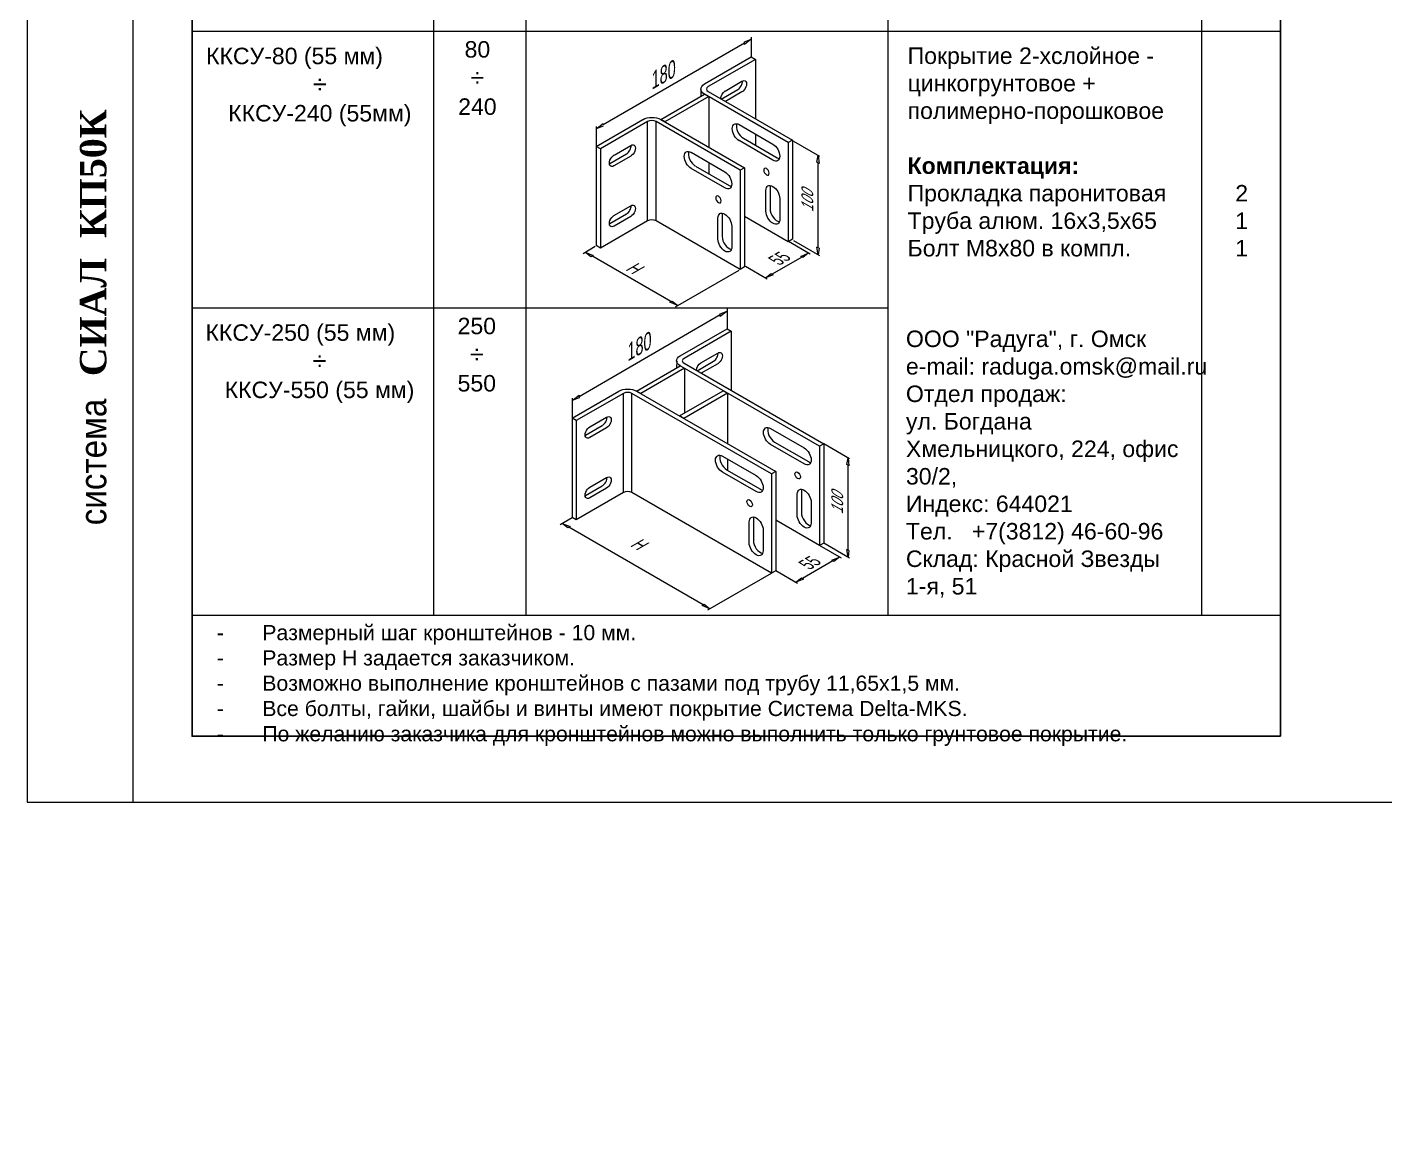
# Model space of a CAD drawing. Extents: x -37 to 4620, y -49 to 348.
# Drawn here: x 2730 to 2935.8, y -49.4 to 117.5 of the extents above; entities that cross this region are included whole.
import ezdxf
from ezdxf.enums import TextEntityAlignment as Align

# ---------------------------------------------------------------- set-up
doc = ezdxf.new("R2010")
doc.units = 0
doc.header["$LTSCALE"] = 5
for name, color, linetype, lineweight in [('4', 160, 'CONTINUOUS', 18), ('Dimentions', 5, 'CONTINUOUS', 15), ('PV-5DF28', 7, 'CONTINUOUS', 15), ('Рамки', 1, 'CONTINUOUS', 15), ('Текстовый', 7, 'CONTINUOUS', 9)]:
    doc.layers.add(name, color=color, linetype=linetype, lineweight=lineweight)
doc.layers.add('Скрытые', color=14, linetype='CONTINUOUS', plot=False)
doc.styles.add('14', font='RUSS.SHX', dxfattribs={"width": 0.7, "height": 14})
doc.styles.add('15', font='russ.shx', dxfattribs={"width": 0.7, "height": 15})
doc.styles.add('22', font='RUSS.SHX', dxfattribs={"width": 0.7, "height": 2.2})
doc.styles.add('24', font='RUSS.SHX', dxfattribs={"width": 0.7, "height": 2.4})
doc.styles.add('Каталожный', font='arial.ttf', dxfattribs={"height": 2.5})
doc.styles.add('Фирм', font='arial.ttf', dxfattribs={"height": 3.5})
doc.styles.add('Фирм5', font='timesbd.ttf', dxfattribs={"height": 4})

# ---------------------------------------------------------------- blocks, each defined once
blk = doc.blocks.new('*U55')
at = {"layer": 'PV-5DF28'}
for p, q in [((1814.2, 2411.6, 597.4), (1704, 2356.5, 652.5)), ((1705.3, 2359.6, 654.3), (1815.9, 2414.9, 599)), ((1815.9, 2414.9, 599), (1814.2, 2411.6, 597.4)), ((1814.2, 2411.6, 597.4), (1848.2, 2377.6, 529.4)), ((1815.9, 2414.9, 599), (1849.9, 2380.9, 531)), ((1700.5, 2359.9, 659.5), (1719, 2397, 678)), ((1722.3, 2398.7, 676.3), (1703.6, 2361.3, 657.6)), ((1719, 2397, 678), (1722.3, 2398.7, 676.3)), ((1722.3, 2398.7, 676.3), (1742.7, 2378.3, 635.6)), ((1779, 2388.6, 609.6), (1805.6, 2401.9, 596.3)), ((1811.1, 2396.4, 585.3), (1784.5, 2383.1, 598.6)), ((1786.1, 2386.4, 600.3), (1812.8, 2399.7, 586.9)), ((1715.2, 2369.8, 654.7), (1721.8, 2383.1, 661.3)), ((1819, 2385.2, 566.2), (1826.2, 2378.1, 551.9)), ((1828.4, 2387.4, 559), (1835.5, 2380.3, 544.7)), ((1795.2, 2373.6, 578.4), (1684.7, 2318.3, 633.7)), ((1686.7, 2321.8, 635.2), (1796.9, 2376.9, 580)), ((1715.6, 2364.8, 649.2), (1722.1, 2377.8, 655.7)), ((1725.5, 2379.5, 654), (1719, 2366.4, 647.5)), ((1720.7, 2338.8, 618.2), (1738, 2373.5, 635.5)), ((1741.3, 2375.2, 633.8), (1724, 2340.5, 616.5)), ((1738, 2373.5, 635.5), (1741.3, 2375.2, 633.8)), ((1741.3, 2375.2, 633.8), (1758.7, 2357.8, 599.2)), ((1796.9, 2376.9, 580), (1795.2, 2373.6, 578.4)), ((1795.2, 2373.6, 578.4), (1829.2, 2339.6, 510.4)), ((1796.9, 2376.9, 580), (1830.9, 2342.9, 512)), ((1848.2, 2377.6, 529.4), (1813.6, 2360.3, 546.7)), ((1824.5, 2374.8, 550.2), (1817.4, 2381.9, 564.5)), ((1849.9, 2380.9, 531), (1848.2, 2377.6, 529.4)), ((1760, 2350.6, 590.6), (1786.6, 2363.9, 577.3)), ((1767.1, 2348.4, 581.3), (1793.8, 2361.8, 568)), ((1686.7, 2321.8, 635.2), (1704, 2356.5, 652.5)), ((1707.3, 2358.2, 650.8), (1690, 2323.5, 633.5)), ((1700.1, 2356.1, 656), (1702.5, 2353.6, 651)), ((1704, 2356.5, 652.5), (1707.3, 2358.2, 650.8)), ((1707.3, 2358.2, 650.8), (1722.7, 2342.8, 620.2)), ((1763.9, 2352.6, 588.6), (1767.8, 2348.7, 581)), ((1792.1, 2358.4, 566.3), (1765.5, 2345.1, 579.6)), ((1809.4, 2349.4, 540), (1816.5, 2342.3, 525.7)), ((1829.2, 2339.6, 510.4), (1718.7, 2284.3, 565.7)), ((1724, 2340.5, 616.5), (1720.7, 2338.8, 618.2)), ((1805.5, 2336.8, 531.2), (1798.4, 2343.9, 545.5)), ((1800, 2347.3, 547.2), (1807.2, 2340.1, 532.9)), ((1830.9, 2342.9, 512), (1829.2, 2339.6, 510.4)), ((1690, 2323.5, 633.5), (1686.7, 2321.8, 635.2)), ((1657.7, 2274.3, 616.7), (1676.2, 2311.3, 635.2)), ((1679.7, 2313.3, 633.7), (1661, 2276, 615)), ((1671.2, 2281.8, 610.7), (1677.8, 2295.1, 617.3)), ((1681.5, 2291.5, 610), (1674.8, 2278.2, 603.4)), ((1671.5, 2276.5, 605), (1678.1, 2289.8, 611.7)), ((1661, 2276, 615), (1657.7, 2274.3, 616.7)), ((1657.7, 2274.3, 616.7), (1691.7, 2240.3, 548.7)), ((1661, 2276, 615), (1695, 2242, 547)), ((1691.9, 2261.2, 569.3), (1698.5, 2274.5, 576)), ((1692.2, 2255.9, 563.7), (1698.8, 2269.1, 570.3)), ((1713.7, 2279.3, 565.7), (1695, 2242, 547)), ((1702.1, 2270.8, 568.7), (1695.5, 2257.5, 562)), ((1695, 2242, 547), (1691.7, 2240.3, 548.7))]:
    blk.add_line(p, q, dxfattribs=at)
at = {"layer": 'PV-5DF28', "extrusion": (-0.57735, 0.57735, -0.57735)}
for centre, major_axis, start_param, end_param in [((1808.4, 2399.2, 590.8), (5.83, 0, -5.83), -2.356194, 0.785398), ((1723.7, 2381.3, 657.7), (0, 3.87, 3.87), -0.79185, 2.362646), ((1781.7, 2385.8, 604.1), (-5.83, 0, 5.83), -2.356194, 0.785398), ((1811.2, 2388.6, 577.4), (-2.3, 0, 2.3), -5.497787, 0.785398), ((1822.9, 2384.7, 561.8), (-5.83, 0, 5.83), -0.785398, 2.356194), ((1830, 2377.5, 547.5), (5.83, 0, -5.83), -0.785398, 2.356194), ((1707.5, 2363.5, 656), (-7.44, -7.44), -0.784116, 0.777382), ((1717, 2368, 651), (0, 3.87, 3.87), -2.285625, -0.778947), ((1789.4, 2361.2, 571.8), (5.83, 0, -5.83), -2.356194, 0.785398), ((1762.7, 2347.8, 585.1), (-5.83, 0, 5.83), -2.356194, 0.785398), ((1792.2, 2350.6, 558.4), (-2.3, 0, 2.3), -5.497787, 0.785398), ((1803.9, 2346.7, 542.8), (-5.83, 0, 5.83), -0.785398, 2.356194), ((1811, 2339.5, 528.5), (5.83, 0, -5.83), -0.785398, 2.356194), ((1683.2, 2314.8, 631.6), (7.54, 7.54), -2.342515, -0.799078), ((1679.7, 2293.3, 613.7), (0, 3.87, 3.87), -0.79185, 2.362646), ((1673, 2280, 607), (0, -3.87, -3.87), -0.79185, 2.362646), ((1700.3, 2272.7, 572.3), (0, 3.87, 3.87), -0.79185, 2.362646), ((1693.7, 2259.3, 565.7), (0, -3.87, -3.87), -0.79185, 2.362646)]:
    blk.add_ellipse(centre, major_axis=major_axis, ratio=0.57735, start_param=start_param, end_param=end_param, dxfattribs=at)
at = {"layer": 'PV-5DF28', "extrusion": (0.57735, -0.57735, 0.57735)}
for centre, major_axis, start_param, end_param in [((1810, 2402.5, 592.4), (5.83, 0, -5.83), -0.785398, -0.437039), ((1720.3, 2379.7, 659.3), (0, 3.87, 3.87), -2.362646, -0.704677), ((1783.4, 2389.1, 605.8), (5.83, 0, -5.83), -2.704553, -0.785398), ((1824.5, 2388, 563.4), (5.83, 0, -5.83), -2.704553, -2.356194), ((1831.7, 2380.8, 549.1), (5.83, 0, -5.83), -2.356194, -0.437039), ((1707, 2362.9, 656), (-3.54, -3.54), -0.785398, 0.785398), ((1791, 2364.5, 573.5), (5.83, 0, -5.83), -0.785398, -0.443724), ((1764.4, 2351.2, 586.8), (5.83, 0, -5.83), -2.697869, -0.785398), ((1805.5, 2350, 544.5), (5.83, 0, -5.83), -2.697869, -2.356194), ((1812.7, 2342.8, 530.1), (5.83, 0, -5.83), -2.356194, -0.443724), ((1683, 2315, 632), (-3.54, -3.54), -2.356194, -0.785398), ((1676.3, 2291.7, 615.3), (0, 3.87, 3.87), -2.362646, -0.704677), ((1717, 2281, 564), (-3.54, -3.54), -2.356194, -0.785398), ((1669.7, 2278.3, 608.7), (0, 3.87, 3.87), -2.436916, -2.349743), ((1697, 2271, 574), (0, 3.87, 3.87), -2.362646, -0.704677), ((1690.3, 2257.7, 567.3), (0, 3.87, 3.87), -2.436916, -2.349743)]:
    blk.add_ellipse(centre, major_axis=major_axis, ratio=0.57735, start_param=start_param, end_param=end_param, dxfattribs=at)
blk = doc.blocks.new('*U56')
at = {"layer": 'PV-5DF28'}
for p, q in [((2275.1, 2460.3, 185.1), (2293.7, 2497.3, 203.7)), ((2297, 2499, 202), (2278.3, 2461.6, 183.3)), ((2293.7, 2497.3, 203.7), (2297, 2499, 202)), ((2297, 2499, 202), (2317.4, 2478.6, 161.3)), ((2345, 2490, 145), (2278.7, 2456.8, 178.2)), ((2280, 2459.9, 180), (2346.6, 2493.3, 146.6)), ((2346.6, 2493.3, 146.6), (2345, 2490, 145)), ((2345, 2490, 145), (2379, 2456, 77)), ((2346.6, 2493.3, 146.6), (2380.6, 2459.3, 78.6)), ((2289.9, 2470.2, 180.3), (2296.5, 2483.5, 187)), ((2290.3, 2465.1, 174.8), (2296.8, 2478.1, 181.3)), ((2300.1, 2479.8, 179.7), (2293.6, 2466.8, 173.2)), ((2309.7, 2467, 157.3), (2336.4, 2480.3, 143.9)), ((2341.9, 2474.8, 132.9), (2315.2, 2461.5, 146.3)), ((2316.9, 2464.8, 147.9), (2343.5, 2478.1, 134.6)), ((2322.6, 2473.4, 150.8), (2326.4, 2469.6, 143.1)), ((2349.8, 2463.6, 113.8), (2356.9, 2456.4, 99.5)), ((2359.1, 2465.8, 106.7), (2366.3, 2458.6, 92.3)), ((2326, 2452, 126), (2259.3, 2418.7, 159.3)), ((2261.3, 2422.2, 160.8), (2278.7, 2456.8, 178.2)), ((2261.3, 2422.2, 160.8), (2327.7, 2455.3, 127.7)), ((2282, 2458.5, 176.5), (2264.7, 2423.8, 159.2)), ((2274.7, 2456.4, 181.7), (2277.2, 2453.9, 176.7)), ((2278.7, 2456.8, 178.2), (2282, 2458.5, 176.5)), ((2282, 2458.5, 176.5), (2299.3, 2441.2, 141.8)), ((2327.7, 2455.3, 127.7), (2326, 2452, 126)), ((2326, 2452, 126), (2360, 2418, 58)), ((2327.7, 2455.3, 127.7), (2361.7, 2421.3, 59.7)), ((2379, 2456, 77), (2344.3, 2438.7, 94.3)), ((2355.3, 2453.1, 97.8), (2348.1, 2460.3, 112.2)), ((2380.6, 2459.3, 78.6), (2379, 2456, 77)), ((2290.7, 2429, 138.3), (2317.4, 2442.3, 124.9)), ((2297.9, 2426.8, 128.9), (2324.5, 2440.1, 115.6)), ((2322.9, 2436.8, 113.9), (2296.2, 2423.5, 127.3)), ((2304.6, 2435.9, 131.3), (2308.4, 2432.1, 123.7)), ((2340.1, 2427.8, 87.7), (2347.3, 2420.6, 73.3)), ((2264.7, 2423.8, 159.2), (2261.3, 2422.2, 160.8)), ((2360, 2418, 58), (2293.3, 2384.7, 91.3)), ((2336.3, 2415.1, 78.8), (2329.1, 2422.3, 93.2)), ((2330.8, 2425.6, 94.8), (2338, 2418.5, 80.5)), ((2361.7, 2421.3, 59.7), (2360, 2418, 58)), ((2232.3, 2374.7, 142.3), (2250.8, 2411.6, 160.8)), ((2254.3, 2413.7, 159.3), (2235.7, 2376.3, 140.7)), ((2245.9, 2382.2, 136.3), (2252.5, 2395.5, 143)), ((2246.2, 2376.9, 130.7), (2252.8, 2390.1, 137.3)), ((2256.1, 2391.8, 135.7), (2249.5, 2378.5, 129)), ((2235.7, 2376.3, 140.7), (2232.3, 2374.7, 142.3)), ((2232.3, 2374.7, 142.3), (2266.3, 2340.7, 74.3)), ((2235.7, 2376.3, 140.7), (2269.7, 2342.3, 72.7)), ((2266.5, 2361.5, 95), (2273.2, 2374.8, 101.6)), ((2288.3, 2379.7, 91.3), (2269.7, 2342.3, 72.7)), ((2276.8, 2371.1, 94.3), (2270.2, 2357.9, 87.7)), ((2266.8, 2356.2, 89.4), (2273.5, 2369.5, 96)), ((2269.7, 2342.3, 72.7), (2266.3, 2340.7, 74.3))]:
    blk.add_line(p, q, dxfattribs=at)
at = {"layer": 'PV-5DF28', "extrusion": (-0.57735, 0.57735, -0.57735)}
for centre, major_axis, start_param, end_param in [((2298.3, 2481.7, 183.3), (0, 3.87, 3.87), -0.79185, 2.362646), ((2339.1, 2477.5, 138.4), (5.83, 0, -5.83), -2.356194, 0.785398), ((2291.7, 2468.3, 176.7), (0, 3.87, 3.87), -2.285625, -0.778947), ((2312.5, 2464.2, 151.8), (-5.83, 0, 5.83), -2.356194, 0.785398), ((2342, 2467, 125), (-2.3, 0, 2.3), -5.497787, 0.785398), ((2353.6, 2463, 109.4), (-5.83, 0, 5.83), -0.785398, 2.356194), ((2282.2, 2463.8, 181.7), (-7.44, -7.44), -0.784116, 0.777382), ((2360.8, 2455.9, 95.1), (5.83, 0, -5.83), -0.785398, 2.356194), ((2320.1, 2439.5, 119.4), (5.83, 0, -5.83), -2.356194, 0.785398), ((2293.5, 2426.2, 132.8), (-5.83, 0, 5.83), -2.356194, 0.785398), ((2323, 2429, 106), (-2.3, 0, 2.3), -5.497787, 0.785398), ((2334.6, 2425, 90.4), (-5.83, 0, 5.83), -0.785398, 2.356194), ((2257.9, 2415.1, 157.2), (7.54, 7.54), -2.342515, -0.799078), ((2341.8, 2417.9, 76.1), (5.83, 0, -5.83), -0.785398, 2.356194), ((2254.3, 2393.7, 139.3), (0, 3.87, 3.87), -0.79185, 2.362646), ((2247.7, 2380.3, 132.7), (0, -3.87, -3.87), -0.79185, 2.362646), ((2275, 2373, 98), (0, 3.87, 3.87), -0.79185, 2.362646), ((2268.3, 2359.7, 91.3), (0, -3.87, -3.87), -0.79185, 2.362646)]:
    blk.add_ellipse(centre, major_axis=major_axis, ratio=0.57735, start_param=start_param, end_param=end_param, dxfattribs=at)
at = {"layer": 'PV-5DF28', "extrusion": (0.57735, -0.57735, 0.57735)}
for centre, major_axis, start_param, end_param in [((2295, 2480, 185), (0, 3.87, 3.87), -2.362646, -0.704677), ((2340.8, 2480.8, 140.1), (5.83, 0, -5.83), -0.785398, -0.437039), ((2314.1, 2467.5, 153.4), (5.83, 0, -5.83), -2.704553, -0.785398), ((2355.3, 2466.3, 111.1), (5.83, 0, -5.83), -2.704553, -2.356194), ((2281.6, 2463.3, 181.6), (-3.54, -3.54), -0.785398, 0.785398), ((2362.4, 2459.2, 96.7), (5.83, 0, -5.83), -2.356194, -0.437039), ((2321.8, 2442.9, 121.1), (5.83, 0, -5.83), -0.785398, -0.443724), ((2295.1, 2429.5, 134.4), (5.83, 0, -5.83), -2.697869, -0.785398), ((2257.7, 2415.3, 157.7), (-3.54, -3.54), -2.356194, -0.785398), ((2336.3, 2428.4, 92.1), (5.83, 0, -5.83), -2.697869, -2.356194), ((2343.5, 2421.2, 77.8), (5.83, 0, -5.83), -2.356194, -0.443724), ((2251, 2392, 141), (0, 3.87, 3.87), -2.362646, -0.704677), ((2291.7, 2381.3, 89.7), (-3.54, -3.54), -2.356194, -0.785398), ((2244.3, 2378.7, 134.3), (0, 3.87, 3.87), -2.436916, -2.349743), ((2271.7, 2371.3, 99.7), (0, 3.87, 3.87), -2.362646, -0.704677), ((2265, 2358, 93), (0, 3.87, 3.87), -2.436916, -2.349743)]:
    blk.add_ellipse(centre, major_axis=major_axis, ratio=0.57735, start_param=start_param, end_param=end_param, dxfattribs=at)

msp = doc.modelspace()

# ---------------------------------------------------------------- linework, layer by layer
at = {"layer": '4', "linetype": 'Continuous'}
msp.add_line((2746, 297), (2746, 0), dxfattribs=at)
at = {"layer": 'Dimentions', "ltscale": 50}
for p, q in [((2839.758, 115.653), (2838.733, 114.851)), ((2838.733, 115.252), (2839.758, 115.653)), ((2838.733, 114.851), (2838.733, 115.252)), ((2839.758, 115.965), (2839.758, 112.979)), ((2838.733, 115.07), (2817.335, 102.669)), ((2816.265, 102.089), (2817.335, 102.892)), ((2817.335, 102.491), (2816.265, 102.089)), ((2816.265, 102.446), (2816.265, 99.416)), ((2850.137, 97.887), (2846.218, 100.146)), ((2849.722, 97.011), (2849.906, 98.025)), ((2850.044, 96.827), (2849.722, 97.011)), ((2849.906, 98.025), (2850.044, 96.827)), ((2849.906, 84.057), (2849.906, 96.919)), ((2848.693, 83.061), (2845.394, 84.978)), ((2850.137, 82.812), (2846.218, 85.117)), ((2814.276, 83.201), (2816.091, 84.282)), ((2815.443, 82.683), (2814.579, 83.374)), ((2814.579, 83.374), (2815.789, 82.899)), ((2815.789, 82.899), (2815.443, 82.683)), ((2827.577, 75.881), (2815.616, 82.812)), ((2847.408, 82.643), (2842.939, 80.06)), ((2847.252, 82.732), (2848.411, 83.222)), ((2847.564, 82.554), (2847.252, 82.732)), ((2848.411, 83.222), (2847.564, 82.554)), ((2849.906, 82.996), (2849.722, 84.149)), ((2850.044, 83.964), (2849.722, 84.149)), ((2850.044, 83.964), (2849.906, 82.996)), ((2828.279, 75.087), (2837.915, 80.658)), ((2842.181, 79.302), (2838.882, 81.219)), ((2841.913, 79.48), (2842.76, 80.149)), ((2843.072, 79.97), (2841.913, 79.48)), ((2842.76, 80.149), (2843.072, 79.97)), ((2827.404, 75.794), (2827.75, 75.967)), ((2828.614, 75.276), (2827.404, 75.794)), ((2827.75, 75.967), (2828.614, 75.276)), ((2836.09, 74.455), (2835.065, 73.653)), ((2835.065, 74.054), (2836.09, 74.455)), ((2836.09, 74.767), (2836.09, 71.781)), ((2835.065, 73.872), (2813.667, 61.471)), ((2835.065, 73.653), (2835.065, 74.054)), ((2812.597, 60.892), (2813.667, 61.694)), ((2813.667, 61.293), (2812.597, 60.892)), ((2812.597, 61.248), (2812.597, 58.218)), ((2813.667, 61.694), (2813.667, 61.293)), ((2854.667, 52.056), (2850.749, 54.315)), ((2854.252, 51.18), (2854.437, 52.194)), ((2854.437, 52.194), (2854.575, 50.996)), ((2854.575, 50.996), (2854.252, 51.18)), ((2854.437, 38.226), (2854.437, 51.088)), ((2810.782, 42.1), (2812.597, 43.18)), ((2811.949, 41.581), (2811.085, 42.272)), ((2811.085, 42.272), (2812.295, 41.797)), ((2812.295, 41.797), (2811.949, 41.581)), ((2832.469, 29.919), (2812.122, 41.711)), ((2854.667, 36.981), (2850.749, 39.286)), ((2853.417, 36.996), (2850.118, 38.913)), ((2851.976, 36.667), (2853.135, 37.157)), ((2853.135, 37.157), (2852.288, 36.489)), ((2854.437, 37.165), (2854.252, 38.318)), ((2854.575, 38.134), (2854.252, 38.318)), ((2854.575, 38.134), (2854.437, 37.165)), ((2846.777, 33.163), (2843.479, 35.08)), ((2852.132, 36.578), (2847.535, 33.921)), ((2852.288, 36.489), (2851.976, 36.667)), ((2833.2, 29.137), (2842.836, 34.709)), ((2846.51, 33.341), (2847.357, 34.01)), ((2847.669, 33.832), (2846.51, 33.341)), ((2847.357, 34.01), (2847.669, 33.832)), ((2832.296, 29.833), (2832.642, 30.006)), ((2833.506, 29.315), (2832.296, 29.833)), ((2832.642, 30.006), (2833.506, 29.315))]:
    msp.add_line(p, q, dxfattribs=at)
at = {"layer": 'Dimentions', "color": 7, "lineweight": 20}
for p, q in [((2824.053, 88.135), (2824.053, 103.173)), ((2825.329, 88.135), (2825.329, 103.173)), ((2820.385, 46.938), (2820.385, 61.975)), ((2821.662, 46.938), (2821.662, 61.975))]:
    msp.add_line(p, q, dxfattribs=at)
at = {"layer": 'Рамки', "linetype": 'Continuous'}
for p, q in [((2755, 280.851, 0), (2755, 28.359)), ((2791.605, 280.851, 0), (2791.605, 28.359)), ((2805.582, 280.851, 0), (2805.582, 28.359)), ((2860.472, 280.851, 0), (2860.472, 28.359)), ((2908, 280.857, 0), (2908, 28.359)), ((2920, 280.857, 0), (2920, 28.359)), ((2755.178, 116.879), (2920, 116.88)), ((2755.089, 74.942), (2860.472, 74.943)), ((2755, 28.359), (2920, 28.359))]:
    msp.add_line(p, q, dxfattribs=at)
msp.add_lwpolyline([(2940, 297), (2730, 297), (2730, 0), (2940, 0)], close=True, dxfattribs=at)
at = {"layer": 'Скрытые', "linetype": 'Continuous'}
msp.add_lwpolyline([(2920, 10), (2920, 287), (2755, 287), (2755, 10)], close=True, dxfattribs=at)

# ---------------------------------------------------------------- block references
at = {"layer": 'PV-5DF28', "extrusion": (0, 0.816497, 0.57735)}
for name, p, xscale, yscale, zscale, rotation in [('*U56', (-2228.055, -39.225, 55.472), 0.1805638793939853, 0.1805638793939853, 0.1805638793939853, 134.9999999999999), ('*U55', (-2310.57, 45.123, -63.813), 0.1805638793939792, 0.1805638793939792, 0.1805638793939792, 135)]:
    msp.add_blockref(name, p, dxfattribs=dict(at, xscale=xscale, yscale=yscale, zscale=zscale, rotation=rotation))

# ---------------------------------------------------------------- texts
at = {"layer": '4', "extrusion": (0.707107, -0.408248, 0.57735), "char_height": 3.3, "attachment_point": 5, "text_direction": (0.707107, 0.408248, -0.57735), "style": '24'}
for insert in [(2826.491, 110.349, 104.747), (2822.823, 69.151, 104.747)]:
    msp.add_mtext('\\A1;180', dxfattribs=dict(at, insert=insert))
at = {"layer": '4', "lineweight": 13, "extrusion": (0.707107, 0.408248, 0.57735), "char_height": 2.52, "attachment_point": 5, "text_direction": (0, 0.816497, -0.57735), "style": '14'}
for insert in [(2848.272, 91.557, 40.753), (2852.802, 45.726, 40.753)]:
    msp.add_mtext('\\A1;100', dxfattribs=dict(at, insert=insert))
at = {"layer": '4', "extrusion": (-8.3e-15, 0.816497, 0.57735), "char_height": 2.7, "attachment_point": 5, "style": '15'}
for s, insert, text_direction in [('\\A1;55', (2844.061, 82.439, -3.187), (0.707107, 0.408248, -0.57735)), ('\\A1;Н', (2822.199, 80.887, -9.291), (0.707107, -0.408248, 0.57735)), ('\\A1;Н', (2822.898, 39.034, -9.291), (0.707107, -0.408248, 0.57735)), ('\\A1;55', (2848.657, 36.3, -3.187), (0.707107, 0.408248, -0.57735))]:
    msp.add_mtext(s, dxfattribs=dict(at, insert=insert, text_direction=text_direction))
at = {"layer": 'Рамки', "insert": (2863.207, 71.496), "char_height": 2.5, "width": 43.81974, "attachment_point": 1, "style": '22'}
msp.add_mtext('{\\fArial|b0|i0|c204|p34;\\W1;ООО "Радуга", г. Омск  \\Pe-mail: raduga.omsk@mail.ru\\PОтдел продаж:   \\Pул. Богдана Хмельницкого, 224, офис 30/2,  \\PИндекс: 644021\\PТел.   +7(3812) 46-60-96\\PСклад: Красной Звезды 1-я, 51}', dxfattribs=at)
at = {"layer": 'Текстовый', "style": 'Фирм5'}
msp.add_text('СИАЛ  КП50К', height=4, rotation=90, dxfattribs=at).set_placement((2742, 84.805), align=Align.CENTER)
at = {"layer": 'Текстовый', "style": 'Фирм', "width": 0.9}
msp.add_text(' система ', height=4, rotation=90, dxfattribs=at).set_placement((2742, 51.576), align=Align.CENTER)
at = {"layer": 'Текстовый', "color": 1, "linetype": 'Continuous', "attachment_point": 1, "style": 'Каталожный'}
for s, insert, char_height, width in [('\\pxqc;80\\P{\\H1.08333x;÷\\fMS Shell Dlg 2|b0|i0|c204|p0;\\H0.65385x;\\P}240', (2790.76, 115.38, 764.744), 2.5, 14.97639), ('\\pxql;ККСУ-80 (55 мм)\\P\\pqc;{\\H1.08333x;÷\\fMS Shell Dlg 2|b0|i0|c204|p0;\\H0.65385x;\\P\\pql;}ККСУ-240 (55мм)', (2757.124, 114.38, 764.744), 2.5, 34.4802), ('Покрытие 2-хслойное - цинкогрунтовое + полимерно-порошковое\\P\\P\\pxql;{\\fArial|b1|i0|c204|p34;Комплектация:}\\PПрокладка паронитовая\\P\\pq*;Труба алюм. 16х3,5х65\\PБолт М8х80 в компл.', (2863.459, 114.415), 2.5, 59.66588), ('\\pxqc;\\P2\\P1\\P1', (2908.234, 97.736, 128.949), 2.5, 11.7315), ('\\pxql;ККСУ-250 (55 мм)\\P\\pqc;{\\H1.08333x;÷\\fMS Shell Dlg 2|b0|i0|c204|p0;\\H0.65385x;\\P\\pql;}ККСУ-550 (55 мм)', (2757.035, 72.443, 764.744), 2.5, 34.5691), ('\\pxqc;250\\P{\\H1.08333x;÷\\fMS Shell Dlg 2|b0|i0|c204|p0;\\H0.65385x;\\P}550', (2790.671, 73.443, 764.744), 2.5, 14.97639), ('\\pxi-3,l4,r-1.5125,se0.91667,t4;-^IРазмерный шаг кронштейнов - 10 мм.\\P-^IРазмер Н задается заказчиком.\\P-^IВозможно выполнение кронштейнов с пазами под трубу 11,65х1,5 мм.\\P-^IВсе болты, гайки, шайбы и винты имеют покрытие Система Delta-MKS.\\P-^IПо желанию заказчика для кронштейнов можно выполнить только грунтовое покрытие.', (2756.444, 26.86, 0), 2.3, 165)]:
    msp.add_mtext(s, dxfattribs=dict(at, insert=insert, char_height=char_height, width=width))

doc.saveas('drawing.dxf')
